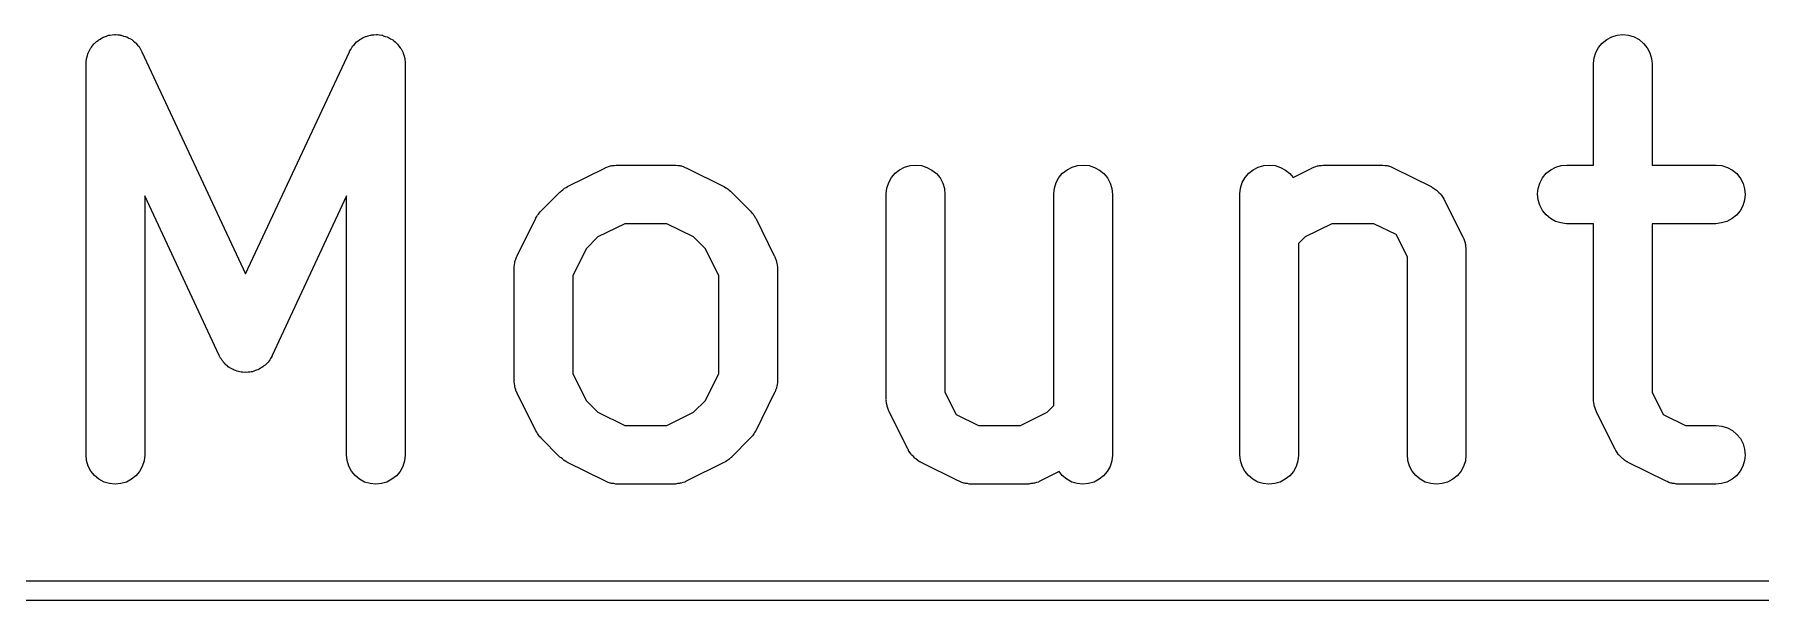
# Model space of a CAD drawing. Extents: x 39.2 to 71.6, y -130.1 to -60.
# Drawn here: x 60.007 to 64.424, y -130.025 to -128.577 of the extents above; entities that cross this region are included whole.
import ezdxf

# ---------------------------------------------------------------- set-up
doc = ezdxf.new("R2010")
doc.units = 0
doc.layers.add('BLACK', color=7, linetype='CONTINUOUS')

msp = doc.modelspace()

# ---------------------------------------------------------------- linework, layer by layer
at = {"layer": 'BLACK', "linetype": 'CONTINUOUS'}
for p, q in [((60.1524, -128.61), (60.156, -128.606)), ((60.156, -128.606), (60.1594, -128.601)), ((60.1594, -128.601), (60.1607, -128.6)), ((60.1607, -128.6), (60.1618, -128.599)), ((60.1618, -128.599), (60.1662, -128.595)), ((60.1662, -128.595), (60.1704, -128.592)), ((60.1704, -128.592), (60.1719, -128.591)), ((60.1719, -128.591), (60.1732, -128.59)), ((60.1732, -128.59), (60.1782, -128.587)), ((60.1782, -128.587), (60.183, -128.584)), ((60.183, -128.584), (60.1847, -128.584)), ((60.1847, -128.584), (60.1862, -128.583)), ((60.1862, -128.583), (60.1916, -128.581)), ((60.1916, -128.581), (60.1969, -128.579)), ((60.1969, -128.579), (60.1986, -128.579)), ((60.1986, -128.579), (60.2002, -128.579)), ((60.2002, -128.579), (60.2058, -128.578)), ((60.2058, -128.578), (60.2114, -128.577)), ((60.2114, -128.577), (60.2131, -128.578)), ((60.2131, -128.578), (60.2148, -128.577)), ((60.2148, -128.577), (60.2204, -128.578)), ((60.2204, -128.578), (60.226, -128.578)), ((60.226, -128.578), (60.2277, -128.579)), ((60.2277, -128.579), (60.2294, -128.579)), ((60.2294, -128.579), (60.2347, -128.581)), ((60.2347, -128.581), (60.2402, -128.582)), ((60.2402, -128.582), (60.2417, -128.583)), ((60.2417, -128.583), (60.2433, -128.583)), ((60.2433, -128.583), (60.2483, -128.586)), ((60.2483, -128.586), (60.2533, -128.588)), ((60.2533, -128.588), (60.2547, -128.589)), ((60.2547, -128.589), (60.2562, -128.59)), ((60.2562, -128.59), (60.2606, -128.594)), ((60.2606, -128.594), (60.265, -128.597)), ((60.265, -128.597), (60.2662, -128.598)), ((60.2662, -128.598), (60.2675, -128.6)), ((60.2675, -128.6), (60.271, -128.604)), ((60.271, -128.604), (60.2748, -128.608)), ((60.8202, -128.609), (60.8211, -128.607)), ((60.8211, -128.607), (60.8249, -128.603)), ((60.8249, -128.603), (60.8285, -128.599)), ((60.8285, -128.599), (60.8298, -128.598)), ((60.8298, -128.598), (60.831, -128.596)), ((60.831, -128.596), (60.8355, -128.593)), ((60.8355, -128.593), (60.8399, -128.59)), ((60.8399, -128.59), (60.8414, -128.589)), ((60.8414, -128.589), (60.8428, -128.588)), ((60.8428, -128.588), (60.8479, -128.585)), ((60.8479, -128.585), (60.8529, -128.583)), ((60.8529, -128.583), (60.8545, -128.582)), ((60.8545, -128.582), (60.8561, -128.582)), ((60.8561, -128.582), (60.8615, -128.58)), ((60.8615, -128.58), (60.8669, -128.579)), ((60.8669, -128.579), (60.8686, -128.579)), ((60.8686, -128.579), (60.8703, -128.578)), ((60.8703, -128.578), (60.8759, -128.578)), ((60.8759, -128.578), (60.8815, -128.577)), ((60.8815, -128.577), (60.8832, -128.578)), ((60.8832, -128.578), (60.8849, -128.577)), ((60.8849, -128.577), (60.8905, -128.578)), ((60.8905, -128.578), (60.896, -128.579)), ((60.896, -128.579), (60.8977, -128.579)), ((60.8977, -128.579), (60.8994, -128.58)), ((60.8994, -128.58), (60.9047, -128.582)), ((60.9047, -128.582), (60.91, -128.583)), ((60.91, -128.583), (60.9115, -128.584)), ((60.9115, -128.584), (60.9131, -128.585)), ((60.9131, -128.585), (60.918, -128.588)), ((60.918, -128.588), (60.9229, -128.59)), ((60.9229, -128.59), (60.9242, -128.591)), ((60.9242, -128.591), (60.9257, -128.592)), ((60.9257, -128.592), (60.9298, -128.596)), ((60.9298, -128.596), (60.9342, -128.6)), ((60.9342, -128.6), (60.9353, -128.601)), ((60.9353, -128.601), (60.9365, -128.602)), ((60.9365, -128.602), (60.9399, -128.607)), ((60.9399, -128.607), (60.9434, -128.611)), ((64.0095, -128.61), (64.019, -128.599)), ((64.019, -128.599), (64.0304, -128.59)), ((64.0304, -128.59), (64.0433, -128.583)), ((64.0433, -128.583), (64.0574, -128.579)), ((64.0574, -128.579), (64.072, -128.577)), ((64.072, -128.577), (64.0865, -128.579)), ((64.0865, -128.579), (64.1005, -128.583)), ((64.1005, -128.583), (64.1134, -128.59)), ((64.1134, -128.59), (64.1246, -128.6)), ((64.1246, -128.6), (64.1339, -128.611)), ((60.1393, -128.651), (60.1399, -128.646)), ((60.1393, -128.652), (60.1393, -128.651)), ((60.1399, -128.646), (60.1403, -128.64)), ((60.1403, -128.64), (60.1407, -128.638)), ((60.1407, -128.638), (60.1409, -128.637)), ((60.1409, -128.637), (60.1426, -128.631)), ((60.1426, -128.631), (60.1441, -128.626)), ((60.1441, -128.626), (60.1448, -128.624)), ((60.1448, -128.624), (60.1454, -128.623)), ((60.1454, -128.623), (60.1481, -128.618)), ((60.1481, -128.618), (60.1505, -128.613)), ((60.1505, -128.613), (60.1516, -128.612)), ((60.1516, -128.612), (60.1524, -128.61)), ((60.2748, -128.608), (60.2757, -128.61)), ((60.2757, -128.61), (60.2768, -128.611)), ((60.2768, -128.611), (60.2794, -128.616)), ((60.2794, -128.616), (60.2822, -128.621)), ((60.2822, -128.621), (60.5476, -129.189)), ((60.5476, -129.189), (60.813, -128.621)), ((60.813, -128.621), (60.8134, -128.62)), ((60.8134, -128.62), (60.8164, -128.615)), ((60.8164, -128.615), (60.8191, -128.61)), ((60.8191, -128.61), (60.8202, -128.609)), ((60.9434, -128.611), (60.9442, -128.612)), ((60.9442, -128.612), (60.9453, -128.614)), ((60.9453, -128.614), (60.9477, -128.619)), ((60.9477, -128.619), (60.9503, -128.624)), ((60.9503, -128.624), (60.9508, -128.625)), ((60.9508, -128.625), (60.9515, -128.627)), ((60.9515, -128.627), (60.9529, -128.632)), ((60.9529, -128.632), (60.9545, -128.638)), ((60.9545, -128.638), (60.9547, -128.64)), ((60.9547, -128.64), (60.9551, -128.641)), ((60.9551, -128.641), (60.9554, -128.647)), ((60.9554, -128.647), (60.956, -128.652)), ((63.9964, -128.651), (63.9981, -128.637)), ((63.9964, -128.652), (63.9964, -128.651)), ((63.9981, -128.637), (64.0025, -128.623)), ((64.0025, -128.623), (64.0095, -128.61)), ((64.1339, -128.611), (64.1408, -128.624)), ((64.1408, -128.624), (64.145, -128.638)), ((64.145, -128.638), (64.1464, -128.652)), ((60.1393, -129.652), (60.1393, -128.652)), ((60.956, -128.652), (60.956, -129.652)), ((63.9964, -128.911), (63.9964, -128.652)), ((64.1464, -128.652), (64.1464, -128.911)), ((61.4695, -128.917), (61.4714, -128.916)), ((61.4714, -128.916), (61.4763, -128.915)), ((61.4763, -128.915), (61.4811, -128.913)), ((61.4811, -128.913), (61.4833, -128.913)), ((61.4833, -128.913), (61.4854, -128.912)), ((61.4854, -128.912), (61.4905, -128.912)), ((61.4905, -128.912), (61.4956, -128.911)), ((61.4956, -128.911), (61.4978, -128.911)), ((61.4978, -128.911), (61.5, -128.911)), ((61.5, -128.911), (61.6429, -128.911)), ((61.6429, -128.911), (61.6439, -128.911)), ((61.6439, -128.911), (61.6461, -128.911)), ((61.6461, -128.911), (61.6483, -128.911)), ((61.6483, -128.911), (61.6534, -128.912)), ((61.6534, -128.912), (61.6584, -128.912)), ((61.6584, -128.912), (61.6605, -128.913)), ((61.6605, -128.913), (61.6627, -128.913)), ((61.6627, -128.913), (61.6675, -128.915)), ((61.6675, -128.915), (61.6724, -128.917)), ((62.2208, -128.923), (62.2338, -128.916)), ((62.2338, -128.916), (62.2478, -128.912)), ((62.2478, -128.912), (62.2624, -128.911)), ((62.2624, -128.911), (62.277, -128.912)), ((62.277, -128.912), (62.291, -128.917)), ((62.6494, -128.923), (62.6624, -128.916)), ((62.6624, -128.916), (62.6764, -128.912)), ((62.6764, -128.912), (62.691, -128.911)), ((62.691, -128.911), (62.7056, -128.912)), ((62.7056, -128.912), (62.7195, -128.917)), ((63.1256, -128.923), (63.1386, -128.916)), ((63.1386, -128.916), (63.1526, -128.912)), ((63.1526, -128.912), (63.1672, -128.911)), ((63.1672, -128.911), (63.1817, -128.912)), ((63.1817, -128.912), (63.1957, -128.917)), ((63.279, -128.917), (63.2809, -128.916)), ((63.2809, -128.916), (63.2859, -128.915)), ((63.2859, -128.915), (63.2907, -128.913)), ((63.2907, -128.913), (63.2928, -128.913)), ((63.2928, -128.913), (63.295, -128.912)), ((63.295, -128.912), (63.3001, -128.912)), ((63.3001, -128.912), (63.3051, -128.911)), ((63.3051, -128.911), (63.3073, -128.911)), ((63.3073, -128.911), (63.3095, -128.911)), ((63.3095, -128.911), (63.4524, -128.911)), ((63.4524, -128.911), (63.4534, -128.911)), ((63.4534, -128.911), (63.4556, -128.911)), ((63.4556, -128.911), (63.4578, -128.911)), ((63.4578, -128.911), (63.4629, -128.912)), ((63.4629, -128.912), (63.468, -128.912)), ((63.468, -128.912), (63.4701, -128.913)), ((63.4701, -128.913), (63.4723, -128.913)), ((63.4723, -128.913), (63.477, -128.915)), ((63.477, -128.915), (63.4819, -128.917)), ((63.8871, -128.923), (63.9, -128.916)), ((63.9, -128.916), (63.914, -128.912)), ((63.914, -128.912), (63.9286, -128.911)), ((63.9286, -128.911), (63.9964, -128.911)), ((64.1464, -128.911), (64.3095, -128.911)), ((64.3095, -128.911), (64.3106, -128.911)), ((64.3106, -128.911), (64.3251, -128.912)), ((64.3251, -128.912), (64.3391, -128.917)), ((61.3712, -128.966), (61.4665, -128.919)), ((61.4665, -128.919), (61.4674, -128.918)), ((61.4674, -128.918), (61.4695, -128.917)), ((61.6724, -128.917), (61.6743, -128.918)), ((61.6743, -128.918), (61.6764, -128.919)), ((61.6764, -128.919), (61.7716, -128.966)), ((62.1885, -128.97), (62.193, -128.956)), ((62.193, -128.956), (62.2, -128.943)), ((62.2, -128.943), (62.2094, -128.932)), ((62.2094, -128.932), (62.2208, -128.923)), ((62.291, -128.917), (62.3038, -128.924)), ((62.3038, -128.924), (62.3151, -128.933)), ((62.3151, -128.933), (62.3244, -128.944)), ((62.3244, -128.944), (62.3312, -128.957)), ((62.3312, -128.957), (62.3355, -128.971)), ((62.6171, -128.97), (62.6215, -128.956)), ((62.6215, -128.956), (62.6286, -128.943)), ((62.6286, -128.943), (62.638, -128.932)), ((62.638, -128.932), (62.6494, -128.923)), ((62.7195, -128.917), (62.7324, -128.924)), ((62.7324, -128.924), (62.7437, -128.933)), ((62.7437, -128.933), (62.7529, -128.944)), ((62.7529, -128.944), (62.7598, -128.957)), ((62.7598, -128.957), (62.764, -128.971)), ((63.0933, -128.97), (63.0977, -128.956)), ((63.0977, -128.956), (63.1048, -128.943)), ((63.1048, -128.943), (63.1142, -128.932)), ((63.1142, -128.932), (63.1256, -128.923)), ((63.1957, -128.917), (63.2086, -128.924)), ((63.2086, -128.924), (63.2199, -128.933)), ((63.2199, -128.933), (63.2279, -128.943)), ((63.2279, -128.943), (63.276, -128.919)), ((63.276, -128.919), (63.2769, -128.918)), ((63.2769, -128.918), (63.279, -128.917)), ((63.4819, -128.917), (63.4839, -128.918)), ((63.4839, -128.918), (63.4859, -128.919)), ((63.4859, -128.919), (63.5812, -128.966)), ((63.8551, -128.971), (63.8594, -128.957)), ((63.8594, -128.957), (63.8664, -128.944)), ((63.8664, -128.944), (63.8757, -128.932)), ((63.8757, -128.932), (63.8871, -128.923)), ((64.3391, -128.917), (64.3519, -128.924)), ((64.3519, -128.924), (64.3631, -128.933)), ((64.3631, -128.933), (64.3723, -128.945)), ((64.3723, -128.945), (64.3791, -128.958)), ((64.3791, -128.958), (64.3832, -128.972)), ((60.4797, -129.398), (60.2893, -128.99)), ((60.2893, -128.99), (60.2893, -129.652)), ((60.806, -128.99), (60.6156, -129.398)), ((60.806, -129.652), (60.806, -128.99)), ((61.3041, -129.028), (61.3517, -128.98)), ((61.3517, -128.98), (61.3525, -128.98)), ((61.3525, -128.98), (61.3558, -128.977)), ((61.3558, -128.977), (61.3588, -128.974)), ((61.3588, -128.974), (61.3615, -128.972)), ((61.3615, -128.972), (61.3639, -128.97)), ((61.3639, -128.97), (61.3677, -128.968)), ((61.3677, -128.968), (61.3712, -128.966)), ((61.7716, -128.966), (61.7726, -128.967)), ((61.7726, -128.967), (61.7761, -128.969)), ((61.7761, -128.969), (61.7798, -128.971)), ((61.7798, -128.971), (61.7822, -128.973)), ((61.7822, -128.973), (61.7848, -128.975)), ((61.7848, -128.975), (61.7879, -128.978)), ((61.7879, -128.978), (61.7911, -128.98)), ((61.7911, -128.98), (61.8387, -129.028)), ((62.1869, -128.985), (62.1885, -128.97)), ((62.1869, -128.986), (62.1869, -128.985)), ((62.1869, -129.51), (62.1869, -128.986)), ((62.3355, -128.971), (62.3369, -128.986)), ((62.3369, -128.986), (62.3369, -129.492)), ((62.6155, -128.985), (62.6171, -128.97)), ((62.6155, -128.986), (62.6155, -128.985)), ((62.6155, -129.526), (62.6155, -128.986)), ((62.764, -128.971), (62.7655, -128.986)), ((62.7655, -128.986), (62.7655, -129.652)), ((63.0917, -128.985), (63.0933, -128.97)), ((63.0917, -128.986), (63.0917, -128.985)), ((63.0917, -129.652), (63.0917, -128.986)), ((63.5812, -128.966), (63.5821, -128.967)), ((63.5821, -128.967), (63.5835, -128.968)), ((63.5835, -128.968), (63.5849, -128.968)), ((63.5849, -128.968), (63.5896, -128.972)), ((63.5896, -128.972), (63.5944, -128.975)), ((63.5944, -128.975), (63.5955, -128.976)), ((63.5955, -128.976), (63.5969, -128.977)), ((63.5969, -128.977), (63.6008, -128.981)), ((63.6008, -128.981), (63.6049, -128.985)), ((63.6049, -128.985), (63.6058, -128.986)), ((63.6058, -128.986), (63.6069, -128.987)), ((63.6069, -128.987), (63.6099, -128.992)), ((63.6099, -128.992), (63.6132, -128.997)), ((63.6132, -128.997), (63.6138, -128.998)), ((63.6138, -128.998), (63.6147, -129)), ((63.6147, -129), (63.6623, -129.095)), ((63.8536, -128.985), (63.8551, -128.971)), ((63.8549, -129), (63.8536, -128.985)), ((63.859, -129.014), (63.8549, -129)), ((64.383, -129.001), (64.3787, -129.015)), ((64.3845, -128.986), (64.383, -129.001)), ((64.3832, -128.972), (64.3845, -128.986)), ((61.2424, -129.143), (61.2901, -129.047)), ((61.2901, -129.047), (61.2905, -129.046)), ((61.2905, -129.046), (61.2928, -129.043)), ((61.2928, -129.043), (61.2948, -129.039)), ((61.2948, -129.039), (61.2968, -129.037)), ((61.2968, -129.037), (61.2985, -129.034)), ((61.2985, -129.034), (61.3014, -129.031)), ((61.3014, -129.031), (61.3041, -129.028)), ((61.8387, -129.028), (61.8395, -129.029)), ((61.8395, -129.029), (61.8421, -129.032)), ((61.8421, -129.032), (61.845, -129.035)), ((61.845, -129.035), (61.8467, -129.038)), ((61.8467, -129.038), (61.8486, -129.04)), ((61.8486, -129.04), (61.8506, -129.044)), ((61.8506, -129.044), (61.8528, -129.047)), ((61.8528, -129.047), (61.9004, -129.143)), ((63.8658, -129.027), (63.859, -129.014)), ((63.875, -129.038), (63.8658, -129.027)), ((63.8862, -129.048), (63.875, -129.038)), ((63.899, -129.055), (63.8862, -129.048)), ((64.351, -129.048), (64.3381, -129.055)), ((64.3624, -129.039), (64.351, -129.048)), ((64.3717, -129.028), (64.3624, -129.039)), ((64.3787, -129.015), (64.3717, -129.028)), ((61.5177, -129.061), (61.4492, -129.095)), ((61.6252, -129.061), (61.5177, -129.061)), ((61.6937, -129.095), (61.6252, -129.061)), ((63.3272, -129.061), (63.2587, -129.095)), ((63.4347, -129.061), (63.3272, -129.061)), ((63.4917, -129.089), (63.4347, -129.061)), ((63.5202, -129.146), (63.4917, -129.089)), ((63.913, -129.059), (63.899, -129.055)), ((63.9275, -129.061), (63.913, -129.059)), ((63.9286, -129.061), (63.9275, -129.061)), ((63.9964, -129.061), (63.9286, -129.061)), ((63.9964, -129.51), (63.9964, -129.061)), ((64.3095, -129.061), (64.1464, -129.061)), ((64.1464, -129.061), (64.1464, -129.492)), ((64.3241, -129.059), (64.3095, -129.061)), ((64.3381, -129.055), (64.3241, -129.059)), ((61.4188, -129.125), (61.3845, -129.194)), ((61.4492, -129.095), (61.4188, -129.125)), ((61.7241, -129.125), (61.6937, -129.095)), ((61.7583, -129.194), (61.7241, -129.125)), ((63.2587, -129.095), (63.2417, -129.112)), ((63.2417, -129.112), (63.2417, -129.652)), ((63.6623, -129.095), (63.6628, -129.096)), ((63.6628, -129.096), (63.6635, -129.098)), ((63.6635, -129.098), (63.6646, -129.1)), ((63.6646, -129.1), (63.6661, -129.105)), ((63.6661, -129.105), (63.6678, -129.11)), ((63.6678, -129.11), (63.6682, -129.112)), ((63.6682, -129.112), (63.6688, -129.114)), ((63.6688, -129.114), (63.6693, -129.119)), ((63.6693, -129.119), (63.6701, -129.124)), ((63.6701, -129.124), (63.67, -129.126)), ((63.67, -129.126), (63.6702, -129.129)), ((63.6702, -129.129), (63.6702, -129.652)), ((61.2345, -129.175), (61.2348, -129.173)), ((61.2345, -129.176), (61.2345, -129.175)), ((61.2345, -129.462), (61.2345, -129.176)), ((61.2347, -129.171), (61.2356, -129.166)), ((61.2348, -129.173), (61.2347, -129.171)), ((61.2356, -129.166), (61.2362, -129.161)), ((61.2362, -129.161), (61.2368, -129.158)), ((61.2368, -129.158), (61.2372, -129.156)), ((61.2372, -129.156), (61.239, -129.152)), ((61.239, -129.152), (61.2406, -129.147)), ((61.2406, -129.147), (61.2417, -129.145)), ((61.2417, -129.145), (61.2424, -129.143)), ((61.9004, -129.143), (61.9009, -129.144)), ((61.9009, -129.144), (61.9016, -129.146)), ((61.9016, -129.146), (61.9027, -129.148)), ((61.9027, -129.148), (61.9042, -129.153)), ((61.9042, -129.153), (61.9059, -129.157)), ((61.9059, -129.157), (61.9063, -129.16)), ((61.9063, -129.16), (61.9069, -129.162)), ((61.9069, -129.162), (61.9074, -129.167)), ((61.9074, -129.167), (61.9082, -129.172)), ((61.9082, -129.172), (61.9081, -129.174)), ((61.9081, -129.174), (61.9083, -129.176)), ((61.9083, -129.176), (61.9083, -129.462)), ((63.5202, -129.652), (63.5202, -129.146)), ((61.3845, -129.194), (61.3845, -129.444)), ((61.7583, -129.444), (61.7583, -129.194)), ((60.4816, -129.402), (60.4797, -129.398)), ((60.6151, -129.399), (60.6131, -129.403)), ((60.6156, -129.398), (60.6151, -129.399)), ((60.4833, -129.405), (60.4816, -129.402)), ((60.4854, -129.408), (60.4833, -129.405)), ((60.4871, -129.411), (60.4854, -129.408)), ((60.4897, -129.414), (60.4871, -129.411)), ((60.492, -129.417), (60.4897, -129.414)), ((60.4946, -129.419), (60.492, -129.417)), ((60.4969, -129.422), (60.4946, -129.419)), ((60.5, -129.424), (60.4969, -129.422)), ((60.5029, -129.427), (60.5, -129.424)), ((60.5058, -129.429), (60.5029, -129.427)), ((60.5086, -129.431), (60.5058, -129.429)), ((60.5121, -129.432), (60.5086, -129.431)), ((60.5154, -129.434), (60.5121, -129.432)), ((60.5186, -129.436), (60.5154, -129.434)), ((60.5217, -129.437), (60.5186, -129.436)), ((60.5255, -129.438), (60.5217, -129.437)), ((60.5292, -129.439), (60.5255, -129.438)), ((60.5326, -129.44), (60.5292, -129.439)), ((60.5359, -129.441), (60.5326, -129.44)), ((60.5398, -129.441), (60.5359, -129.441)), ((60.5437, -129.442), (60.5398, -129.441)), ((60.5471, -129.441), (60.5437, -129.442)), ((60.5505, -129.442), (60.5471, -129.441)), ((60.5544, -129.441), (60.5505, -129.442)), ((60.5583, -129.441), (60.5544, -129.441)), ((60.5616, -129.44), (60.5583, -129.441)), ((60.565, -129.44), (60.5616, -129.44)), ((60.5687, -129.438), (60.565, -129.44)), ((60.5725, -129.437), (60.5687, -129.438)), ((60.5756, -129.436), (60.5725, -129.437)), ((60.5789, -129.435), (60.5756, -129.436)), ((60.5822, -129.433), (60.5789, -129.435)), ((60.5858, -129.431), (60.5822, -129.433)), ((60.5886, -129.429), (60.5858, -129.431)), ((60.5915, -129.427), (60.5886, -129.429)), ((60.5944, -129.425), (60.5915, -129.427)), ((60.5976, -129.423), (60.5944, -129.425)), ((60.5999, -129.42), (60.5976, -129.423)), ((60.6025, -129.418), (60.5999, -129.42)), ((60.6049, -129.415), (60.6025, -129.418)), ((60.6075, -129.412), (60.6049, -129.415)), ((60.6093, -129.409), (60.6075, -129.412)), ((60.6114, -129.406), (60.6093, -129.409)), ((60.6131, -129.403), (60.6114, -129.406)), ((61.3845, -129.444), (61.4188, -129.513)), ((61.7241, -129.513), (61.7583, -129.444)), ((61.2347, -129.464), (61.2345, -129.462)), ((61.2347, -129.466), (61.2347, -129.464)), ((61.2355, -129.471), (61.2347, -129.466)), ((61.236, -129.476), (61.2355, -129.471)), ((61.2366, -129.479), (61.236, -129.476)), ((61.2369, -129.481), (61.2366, -129.479)), ((61.2387, -129.486), (61.2369, -129.481)), ((61.2402, -129.49), (61.2387, -129.486)), ((61.2412, -129.492), (61.2402, -129.49)), ((61.9038, -129.487), (61.9023, -129.491)), ((61.9057, -129.482), (61.9038, -129.487)), ((61.906, -129.48), (61.9057, -129.482)), ((61.9067, -129.477), (61.906, -129.48)), ((61.9073, -129.472), (61.9067, -129.477)), ((61.9081, -129.467), (61.9073, -129.472)), ((61.9083, -129.463), (61.9081, -129.465)), ((61.9081, -129.465), (61.9081, -129.467)), ((61.9083, -129.462), (61.9083, -129.463)), ((61.242, -129.495), (61.2412, -129.492)), ((61.2424, -129.495), (61.242, -129.495)), ((61.2901, -129.591), (61.2424, -129.495)), ((61.4188, -129.513), (61.4492, -129.543)), ((61.6937, -129.543), (61.7241, -129.513)), ((61.9004, -129.495), (61.8528, -129.591)), ((61.9012, -129.493), (61.9004, -129.495)), ((61.9023, -129.491), (61.9012, -129.493)), ((62.1871, -129.512), (62.1869, -129.51)), ((62.187, -129.514), (62.1871, -129.512)), ((62.1878, -129.519), (62.187, -129.514)), ((62.1883, -129.524), (62.1878, -129.519)), ((62.189, -129.526), (62.1883, -129.524)), ((62.1893, -129.528), (62.189, -129.526)), ((62.1911, -129.533), (62.1893, -129.528)), ((62.1926, -129.538), (62.1911, -129.533)), ((62.3369, -129.492), (62.3654, -129.549)), ((62.5984, -129.543), (62.6155, -129.526)), ((63.9966, -129.512), (63.9964, -129.51)), ((63.9966, -129.514), (63.9966, -129.512)), ((63.9974, -129.519), (63.9966, -129.514)), ((63.9979, -129.524), (63.9974, -129.519)), ((63.9985, -129.526), (63.9979, -129.524)), ((63.9988, -129.528), (63.9985, -129.526)), ((64.0006, -129.533), (63.9988, -129.528)), ((64.0021, -129.538), (64.0006, -129.533)), ((64.1464, -129.492), (64.1749, -129.549)), ((61.4492, -129.543), (61.5177, -129.577)), ((61.5177, -129.577), (61.6252, -129.577)), ((61.6252, -129.577), (61.6937, -129.543)), ((62.1936, -129.54), (62.1926, -129.538)), ((62.1944, -129.542), (62.1936, -129.54)), ((62.1948, -129.543), (62.1944, -129.542)), ((62.2424, -129.638), (62.1948, -129.543)), ((62.3654, -129.549), (62.4225, -129.577)), ((62.4225, -129.577), (62.5299, -129.577)), ((62.5299, -129.577), (62.5984, -129.543)), ((64.0031, -129.54), (64.0021, -129.538)), ((64.0039, -129.542), (64.0031, -129.54)), ((64.0043, -129.543), (64.0039, -129.542)), ((64.052, -129.638), (64.0043, -129.543)), ((64.1749, -129.549), (64.232, -129.577)), ((64.232, -129.577), (64.3095, -129.577)), ((64.3095, -129.577), (64.3106, -129.577)), ((64.3106, -129.577), (64.3251, -129.579)), ((61.2923, -129.594), (61.2901, -129.591)), ((61.2942, -129.598), (61.2923, -129.594)), ((61.2962, -129.6), (61.2942, -129.598)), ((61.2979, -129.603), (61.2962, -129.6)), ((61.3007, -129.606), (61.2979, -129.603)), ((61.3034, -129.609), (61.3007, -129.606)), ((61.3041, -129.61), (61.3034, -129.609)), ((61.3517, -129.658), (61.3041, -129.61)), ((61.8387, -129.61), (61.7911, -129.658)), ((61.8414, -129.607), (61.8387, -129.61)), ((61.8444, -129.604), (61.8414, -129.607)), ((61.8461, -129.601), (61.8444, -129.604)), ((61.848, -129.599), (61.8461, -129.601)), ((61.85, -129.595), (61.848, -129.599)), ((61.8523, -129.592), (61.85, -129.595)), ((61.8528, -129.591), (61.8523, -129.592)), ((64.3251, -129.579), (64.3391, -129.583)), ((64.3391, -129.583), (64.3519, -129.59)), ((64.3519, -129.59), (64.3631, -129.6)), ((64.3631, -129.6), (64.3723, -129.611)), ((64.3723, -129.611), (64.3791, -129.624)), ((60.1407, -129.667), (60.1393, -129.652)), ((60.2893, -129.653), (60.2876, -129.668)), ((60.2893, -129.652), (60.2893, -129.653)), ((60.8074, -129.667), (60.806, -129.652)), ((60.9559, -129.653), (60.9543, -129.668)), ((60.956, -129.652), (60.9559, -129.653)), ((61.355, -129.66), (61.3517, -129.658)), ((61.358, -129.663), (61.355, -129.66)), ((61.3606, -129.665), (61.358, -129.663)), ((61.363, -129.667), (61.3606, -129.665)), ((61.7814, -129.666), (61.7789, -129.668)), ((61.784, -129.664), (61.7814, -129.666)), ((61.7871, -129.661), (61.784, -129.664)), ((61.7904, -129.659), (61.7871, -129.661)), ((61.7911, -129.658), (61.7904, -129.659)), ((62.2433, -129.64), (62.2424, -129.638)), ((62.2439, -129.641), (62.2433, -129.64)), ((62.2472, -129.646), (62.2439, -129.641)), ((62.2502, -129.651), (62.2472, -129.646)), ((62.2513, -129.652), (62.2502, -129.651)), ((62.2523, -129.653), (62.2513, -129.652)), ((62.2564, -129.657), (62.2523, -129.653)), ((62.2603, -129.661), (62.2564, -129.657)), ((62.2616, -129.662), (62.2603, -129.661)), ((62.2628, -129.663), (62.2616, -129.662)), ((62.2676, -129.667), (62.2628, -129.663)), ((62.7655, -129.653), (62.7638, -129.668)), ((62.7655, -129.652), (62.7655, -129.653)), ((63.0931, -129.667), (63.0917, -129.652)), ((63.2417, -129.653), (63.24, -129.668)), ((63.2417, -129.652), (63.2417, -129.653)), ((63.5217, -129.667), (63.5202, -129.652)), ((63.6702, -129.653), (63.6686, -129.668)), ((63.6702, -129.652), (63.6702, -129.653)), ((64.0528, -129.64), (64.052, -129.638)), ((64.0535, -129.641), (64.0528, -129.64)), ((64.0567, -129.646), (64.0535, -129.641)), ((64.0598, -129.651), (64.0567, -129.646)), ((64.0609, -129.652), (64.0598, -129.651)), ((64.0618, -129.653), (64.0609, -129.652)), ((64.0659, -129.657), (64.0618, -129.653)), ((64.0698, -129.661), (64.0659, -129.657)), ((64.0711, -129.662), (64.0698, -129.661)), ((64.0723, -129.663), (64.0711, -129.662)), ((64.0771, -129.667), (64.0723, -129.663)), ((64.3791, -129.624), (64.3832, -129.638)), ((64.3845, -129.653), (64.383, -129.667)), ((64.3832, -129.638), (64.3845, -129.653)), ((60.1449, -129.681), (60.1407, -129.667)), ((60.1518, -129.694), (60.1449, -129.681)), ((60.1611, -129.705), (60.1518, -129.694)), ((60.1723, -129.715), (60.1611, -129.705)), ((60.2668, -129.706), (60.2554, -129.715)), ((60.2762, -129.695), (60.2668, -129.706)), ((60.2832, -129.682), (60.2762, -129.695)), ((60.2876, -129.668), (60.2832, -129.682)), ((60.8116, -129.681), (60.8074, -129.667)), ((60.8185, -129.694), (60.8116, -129.681)), ((60.8277, -129.705), (60.8185, -129.694)), ((60.839, -129.715), (60.8277, -129.705)), ((60.9334, -129.706), (60.922, -129.715)), ((60.9428, -129.695), (60.9334, -129.706)), ((60.9499, -129.682), (60.9428, -129.695)), ((60.9543, -129.668), (60.9499, -129.682)), ((61.3667, -129.669), (61.363, -129.667)), ((61.3703, -129.671), (61.3667, -129.669)), ((61.3712, -129.672), (61.3703, -129.671)), ((61.4665, -129.719), (61.3712, -129.672)), ((61.7716, -129.672), (61.6764, -129.719)), ((61.7752, -129.67), (61.7716, -129.672)), ((61.7789, -129.668), (61.7752, -129.67)), ((62.2722, -129.67), (62.2676, -129.667)), ((62.2737, -129.67), (62.2722, -129.67)), ((62.275, -129.671), (62.2737, -129.67)), ((62.276, -129.672), (62.275, -129.671)), ((62.3712, -129.719), (62.276, -129.672)), ((62.6293, -129.695), (62.5812, -129.719)), ((62.6373, -129.705), (62.6293, -129.695)), ((62.6485, -129.715), (62.6373, -129.705)), ((62.743, -129.706), (62.7315, -129.715)), ((62.7524, -129.695), (62.743, -129.706)), ((62.7594, -129.682), (62.7524, -129.695)), ((62.7638, -129.668), (62.7594, -129.682)), ((63.0973, -129.681), (63.0931, -129.667)), ((63.1042, -129.694), (63.0973, -129.681)), ((63.1134, -129.705), (63.1042, -129.694)), ((63.1247, -129.715), (63.1134, -129.705)), ((63.2191, -129.706), (63.2077, -129.715)), ((63.2285, -129.695), (63.2191, -129.706)), ((63.2356, -129.682), (63.2285, -129.695)), ((63.24, -129.668), (63.2356, -129.682)), ((63.5259, -129.681), (63.5217, -129.667)), ((63.5328, -129.694), (63.5259, -129.681)), ((63.542, -129.705), (63.5328, -129.694)), ((63.5533, -129.715), (63.542, -129.705)), ((63.6477, -129.706), (63.6363, -129.715)), ((63.6571, -129.695), (63.6477, -129.706)), ((63.6642, -129.682), (63.6571, -129.695)), ((63.6686, -129.668), (63.6642, -129.682)), ((64.0817, -129.67), (64.0771, -129.667)), ((64.0832, -129.67), (64.0817, -129.67)), ((64.0846, -129.671), (64.0832, -129.67)), ((64.0855, -129.672), (64.0846, -129.671)), ((64.1807, -129.719), (64.0855, -129.672)), ((64.3624, -129.706), (64.351, -129.715)), ((64.3717, -129.694), (64.3624, -129.706)), ((64.3787, -129.681), (64.3717, -129.694)), ((64.383, -129.667), (64.3787, -129.681)), ((60.1852, -129.722), (60.1723, -129.715)), ((60.1992, -129.726), (60.1852, -129.722)), ((60.2138, -129.727), (60.1992, -129.726)), ((60.2283, -129.726), (60.2138, -129.727)), ((60.2424, -129.722), (60.2283, -129.726)), ((60.2554, -129.715), (60.2424, -129.722)), ((60.8519, -129.722), (60.839, -129.715)), ((60.8659, -129.726), (60.8519, -129.722)), ((60.8804, -129.727), (60.8659, -129.726)), ((60.895, -129.726), (60.8804, -129.727)), ((60.909, -129.722), (60.895, -129.726)), ((60.922, -129.715), (60.909, -129.722)), ((61.4685, -129.72), (61.4665, -129.719)), ((61.4705, -129.721), (61.4685, -129.72)), ((61.4753, -129.723), (61.4705, -129.721)), ((61.4801, -129.725), (61.4753, -129.723)), ((61.4823, -129.725), (61.4801, -129.725)), ((61.4844, -129.726), (61.4823, -129.725)), ((61.4895, -129.726), (61.4844, -129.726)), ((61.4946, -129.727), (61.4895, -129.726)), ((61.4968, -129.727), (61.4946, -129.727)), ((61.499, -129.727), (61.4968, -129.727)), ((61.5, -129.727), (61.499, -129.727)), ((61.6429, -129.727), (61.5, -129.727)), ((61.6451, -129.727), (61.6429, -129.727)), ((61.6473, -129.727), (61.6451, -129.727)), ((61.6523, -129.726), (61.6473, -129.727)), ((61.6574, -129.726), (61.6523, -129.726)), ((61.6595, -129.725), (61.6574, -129.726)), ((61.6617, -129.725), (61.6595, -129.725)), ((61.6665, -129.723), (61.6617, -129.725)), ((61.6714, -129.722), (61.6665, -129.723)), ((61.6734, -129.721), (61.6714, -129.722)), ((61.6755, -129.72), (61.6734, -129.721)), ((61.6764, -129.719), (61.6755, -129.72)), ((62.3733, -129.72), (62.3712, -129.719)), ((62.3752, -129.721), (62.3733, -129.72)), ((62.3801, -129.723), (62.3752, -129.721)), ((62.3849, -129.725), (62.3801, -129.723)), ((62.3871, -129.725), (62.3849, -129.725)), ((62.3892, -129.726), (62.3871, -129.725)), ((62.3943, -129.726), (62.3892, -129.726)), ((62.3993, -129.727), (62.3943, -129.726)), ((62.4015, -129.727), (62.3993, -129.727)), ((62.4037, -129.727), (62.4015, -129.727)), ((62.4048, -129.727), (62.4037, -129.727)), ((62.5476, -129.727), (62.4048, -129.727)), ((62.5498, -129.727), (62.5476, -129.727)), ((62.552, -129.727), (62.5498, -129.727)), ((62.5571, -129.726), (62.552, -129.727)), ((62.5622, -129.726), (62.5571, -129.726)), ((62.5643, -129.725), (62.5622, -129.726)), ((62.5665, -129.725), (62.5643, -129.725)), ((62.5713, -129.723), (62.5665, -129.725)), ((62.5762, -129.722), (62.5713, -129.723)), ((62.5781, -129.721), (62.5762, -129.722)), ((62.5802, -129.72), (62.5781, -129.721)), ((62.5812, -129.719), (62.5802, -129.72)), ((62.6614, -129.722), (62.6485, -129.715)), ((62.6754, -129.726), (62.6614, -129.722)), ((62.69, -129.727), (62.6754, -129.726)), ((62.7045, -129.726), (62.69, -129.727)), ((62.7186, -129.722), (62.7045, -129.726)), ((62.7315, -129.715), (62.7186, -129.722)), ((63.1376, -129.722), (63.1247, -129.715)), ((63.1516, -129.726), (63.1376, -129.722)), ((63.1661, -129.727), (63.1516, -129.726)), ((63.1807, -129.726), (63.1661, -129.727)), ((63.1948, -129.722), (63.1807, -129.726)), ((63.2077, -129.715), (63.1948, -129.722)), ((63.5662, -129.722), (63.5533, -129.715)), ((63.5802, -129.726), (63.5662, -129.722)), ((63.5947, -129.727), (63.5802, -129.726)), ((63.6093, -129.726), (63.5947, -129.727)), ((63.6233, -129.722), (63.6093, -129.726)), ((63.6363, -129.715), (63.6233, -129.722)), ((64.1828, -129.72), (64.1807, -129.719)), ((64.1847, -129.721), (64.1828, -129.72)), ((64.1896, -129.723), (64.1847, -129.721)), ((64.1944, -129.725), (64.1896, -129.723)), ((64.1966, -129.725), (64.1944, -129.725)), ((64.1987, -129.726), (64.1966, -129.725)), ((64.2038, -129.726), (64.1987, -129.726)), ((64.2088, -129.727), (64.2038, -129.726)), ((64.211, -129.727), (64.2088, -129.727)), ((64.2132, -129.727), (64.211, -129.727)), ((64.2143, -129.727), (64.2132, -129.727)), ((64.3095, -129.727), (64.2143, -129.727)), ((64.3241, -129.726), (64.3095, -129.727)), ((64.3381, -129.722), (64.3241, -129.726)), ((64.351, -129.715), (64.3381, -129.722)), ((45.0011, -129.975), (64.9991, -129.975)), ((65.0012, -130.025), (44.9988, -130.025))]:
    msp.add_line(p, q, dxfattribs=at)

doc.saveas('drawing.dxf')
